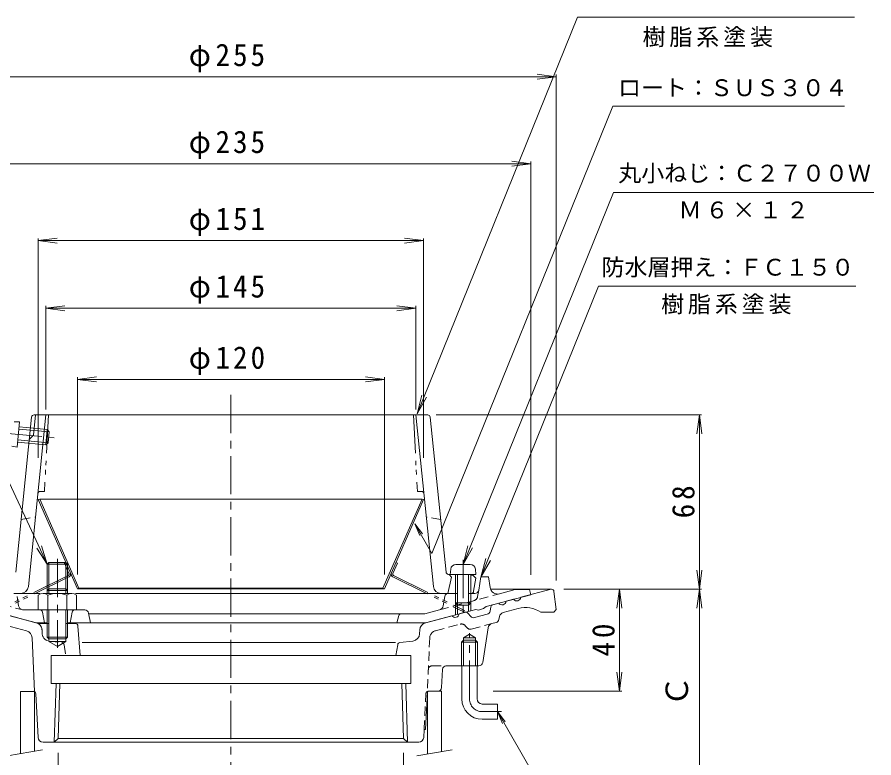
# Model space of a CAD drawing. Units: millimetres, scale not verified. Extents: x -289 to 224, y -346 to 371.
# Drawn here: x -111.3 to 224.5, y -104 to 186.4 of the extents above; entities that cross this region are included whole.
import ezdxf
from ezdxf.enums import TextEntityAlignment as Align

# ---------------------------------------------------------------- set-up
doc = ezdxf.new("R2010")
doc.units = ezdxf.units.MM
doc.header["$LTSCALE"] = 3
for name, pattern in [('CHAIN1', [8, 5, -1, 1, -1]), ('DASHED1', [1.8, 1.2, -0.6]), ('DOUBLE_CHAIN1', [8.8, 5, -1, 0.6, -0.6, 0.6, -1])]:
    doc.linetypes.add(name, pattern=pattern)
for name, color, linetype, lineweight in [('0-0_通り芯', 3, 'Continuous', 9), ('0-1_躯体', 2, 'Continuous', 9), ('0-2_仕上', 6, 'Continuous', 9), ('0-3_建具', 4, 'Continuous', 9), ('0-4_その他', 7, 'Continuous', 9), ('0-5_寸法', 7, 'Continuous', 9), ('0-6_ハッチ', 2, 'Continuous', 9), ('0-A', 4, 'Continuous', 9)]:
    doc.layers.add(name, color=color, linetype=linetype, lineweight=lineweight)
doc.styles.add('ＭＳ ゴシック', font='')
doc.styles.get('ＭＳ ゴシック').set_extended_font_data('MS Gothic')

msp = doc.modelspace()

# ---------------------------------------------------------------- linework, layer by layer
at = {"layer": '0-0_通り芯', "linetype": 'CHAIN1'}
for p, q in [((-27.537, 38.34), (-27.537, -127.452)), ((65.963, -80.876), (65.963, -55.056)), ((70.963, -85.876), (78.535, -85.876))]:
    msp.add_line(p, q, dxfattribs=at)
at = {"layer": '0-0_通り芯'}
for p, q in [((98.081, -37.876), (74.338, -37.876)), ((97.963, -37.876), (86.108, -41.053)), ((99.073, -38.752), (99.963, -45.876)), ((75.114, -43.999), (77.415, -43.382)), ((83.21, -41.83), (80.312, -42.606)), ((61.96, -47.524), (64.26, -46.907)), ((74.393, -44.764), (74.03, -46.537)), ((79.134, -47.063), (85.105, -45.463)), ((98.963, -46.876), (93.963, -46.876)), ((99.963, -45.876), (98.963, -46.876)), ((-103.793, -51.071), (-114.135, -48.3)), ((48.72, -51.071), (59.062, -48.3)), ((65.268, -47.21), (66.468, -48.563)), ((72.949, -47.685), (67.978, -49.017)), ((77.453, -49.761), (77.692, -48.594)), ((-107.662, -54.175), (-117.384, -51.57)), ((-98.86, -51.376), (-103.06, -51.376)), ((-88.465, -51.376), (-92.213, -51.376)), ((-87.468, -52.302), (-86.611, -63.876)), ((71.16, -66.605), (73.264, -52.977)), ((76.372, -50.909), (74.723, -51.35)), ((-105.442, -56.943), (-104.532, -77.986)), ((46.434, -55.33), (46.499, -53.839)), ((63.603, -56.876), (65.963, -55.514)), ((63.603, -67.876), (63.603, -56.876)), ((63.603, -56.876), (68.323, -56.876)), ((68.323, -56.876), (65.963, -55.514)), ((68.323, -67.876), (68.323, -56.876)), ((-98.86, -58.376), (-98.86, -57.376)), ((-98.86, -58.376), (-92.213, -58.376)), ((-98.86, -58.376), (-95.537, -60.295)), ((-92.213, -58.376), (-95.537, -60.295)), ((-92.213, -58.376), (-92.213, -57.376)), ((37.003, -58.78), (-85.801, -58.78)), ((37.84, -59.616), (37.13, -63.876)), ((43.793, -58.179), (38.708, -58.787)), ((62.788, -58.676), (69.138, -58.676)), ((62.788, -67.876), (62.788, -58.676)), ((68.323, -57.876), (69.138, -58.676)), ((69.138, -67.876), (69.138, -58.676)), ((-98.037, -63.876), (-98.037, -74.876)), ((-98.037, -63.876), (42.963, -63.876)), ((42.963, -63.876), (42.963, -74.876)), ((55.392, -69.301), (55.035, -76.451)), ((56.89, -67.876), (69.677, -67.876)), ((62.963, -80.876), (62.963, -67.876)), ((68.963, -80.876), (68.963, -67.876)), ((-98.037, -74.876), (42.963, -74.876)), ((-96.752, -97.876), (-96.033, -74.876)), ((41.678, -97.876), (40.96, -74.876)), ((-103.132, -95.976), (-103.989, -78.826)), ((49.459, -77.986), (48.714, -92.876)), ((53.537, -77.876), (49.915, -77.876)), ((70.963, -82.876), (76.963, -82.876)), ((76.963, -82.876), (76.963, -88.876)), ((70.963, -88.876), (76.963, -88.876)), ((48.058, -95.976), (48.213, -92.876)), ((48.213, -92.876), (48.714, -92.876)), ((-95.225, -96.35), (40.152, -96.35)), ((-101.134, -97.876), (46.061, -97.876))]:
    msp.add_line(p, q, dxfattribs=at)
at = {"layer": '0-0_通り芯', "linetype": 'DASHED1'}
for p, q in [((52.589, -54.175), (62.311, -51.57)), ((65.115, -53.066), (64.325, -52.175)), ((66.625, -53.52), (74.723, -51.35)), ((-101.508, -55.33), (-101.572, -53.839)), ((50.368, -56.943), (49.459, -77.986)), ((-98.867, -58.179), (-93.781, -58.787)), ((-92.913, -59.616), (-92.203, -63.876)), ((51.332, -67.876), (56.89, -67.876)), ((48.213, -92.876), (48.916, -78.826))]:
    msp.add_line(p, q, dxfattribs=at)
at = {"layer": '0-0_通り芯'}
for points in [[(62.788, -58.676), (63.603, -57.876), (68.323, -57.876)], [(-96.752, -97.876), (-95.225, -96.35), (-94.554, -74.876)], [(41.678, -97.876), (40.152, -96.35), (39.481, -74.876)]]:
    msp.add_lwpolyline(points, dxfattribs=at)
for centre, radius, start, end in [((98.081, -38.876), 1, 7.12427, 90), ((78.701, -42.39), 1.625, 217.62109, 352.37941), ((84.497, -40.838), 1.625, 217.6203, 352.38071), ((64.519, -47.873), 1, 41.56502, 104.99977), ((72.56, -46.236), 1.5, 285.00009, 348.4351), ((75.372, -44.965), 1, 104.99922, 168.43358), ((87.952, -56.088), 11, 56.8705, 104.99969), ((60.349, -47.308), 1.625, 217.61926, 352.37941), ((67.59, -47.568), 1.5, 221.56442, 285.00009), ((75.984, -49.46), 1.5, 284.99872, 348.43372), ((79.651, -48.995), 2, 104.9995, 168.43379), ((-104.569, -53.969), 3, 59.78954, 75.00024), ((-88.465, -52.376), 1, 4.23788, 90), ((49.496, -53.969), 3, 104.99976, 177.5246), ((75.241, -53.282), 2, 104.99924, 171.22116), ((-108.439, -57.073), 3, 2.4754, 75.00102), ((43.437, -55.2), 3, 276.82027, 357.52458), ((38.827, -59.78), 1, 96.82062, 170.53838), ((69.677, -66.376), 1.5, 270, 351.22128), ((56.89, -69.376), 1.5, 90, 177.13713), ((53.537, -76.376), 1.5, 270, 357.13713), ((-104.988, -78.876), 1, 2.86252, 90), ((70.963, -80.876), 8, 180, 270), ((70.963, -80.876), 2, 180, 270), ((-101.134, -95.876), 2, 182.86198, 270), ((46.061, -95.876), 2, 270, 357.13802)]:
    msp.add_arc(centre, radius, start, end, dxfattribs=at)
at = {"layer": '0-0_通り芯', "linetype": 'DASHED1'}
for centre, radius, start, end in [((-104.569, -53.969), 3, 2.4754, 59.78954), ((62.828, -53.502), 2, 41.56493, 105.00024), ((66.237, -52.071), 1.5, 221.56349, 284.99872), ((-98.51, -55.2), 3, 182.47542, 263.17973), ((53.366, -57.073), 3, 104.99898, 177.5246), ((-93.9, -59.78), 1, 9.46162, 83.17938), ((51.332, -69.376), 1.5, 90, 177.5246), ((49.915, -78.876), 1, 90, 177.13748)]:
    msp.add_arc(centre, radius, start, end, dxfattribs=at)
at = {"layer": '0-0_通り芯', "linetype": 'CHAIN1'}
msp.add_arc((70.963, -80.876), 5, 180, 270, dxfattribs=at)
at = {"layer": '0-1_躯体', "color": 4, "linetype": 'CHAIN1'}
msp.add_line((-95.536, -26.02), (-95.536, -60.876), dxfattribs=at)
at = {"layer": '0-1_躯体', "color": 4}
for p, q in [((-99.536, -39.52), (-99.536, -28.053)), ((-98.86, -39.52), (-98.86, -27.376)), ((-92.213, -39.52), (-92.213, -27.376)), ((-91.537, -39.52), (-91.537, -28.053)), ((-103.037, -40.242), (-103.037, -46.02)), ((-101.16, -39.52), (-89.913, -39.52)), ((-99.284, -40.242), (-99.284, -46.02)), ((-91.789, -40.242), (-91.789, -46.02)), ((-88.036, -40.242), (-88.036, -46.02)), ((-99.536, -46.02), (-99.536, -56.7)), ((-98.86, -46.02), (-98.86, -57.376)), ((-92.213, -46.02), (-92.213, -57.376)), ((-91.537, -46.02), (-91.537, -56.7))]:
    msp.add_line(p, q, dxfattribs=at)
at = {"layer": '0-1_躯体'}
for p, q in [((69.589, -38.266), (70.463, -33.02)), ((70.463, -33.02), (73.463, -33.02)), ((74.014, -37.162), (73.463, -33.02)), ((61.333, -39.52), (57.738, -39.52)), ((68.11, -39.52), (65.593, -39.52)), ((72.463, -44.709), (89.963, -40.02)), ((77.764, -39.665), (83.904, -38.02)), ((83.904, -38.02), (89.463, -38.02)), ((89.963, -40.02), (89.463, -38.02)), ((-111.331, -40.778), (-110.745, -44.366)), ((56.258, -40.778), (55.672, -44.366)), ((60.463, -43.214), (60.463, -47.924)), ((66.463, -43.214), (66.463, -46.317)), ((-103.984, -51.02), (-123.537, -45.781)), ((-84.766, -46.02), (-109.121, -46.02)), ((-101.376, -46.824), (-100.536, -51.02)), ((-89.697, -46.824), (-90.537, -51.02)), ((54.215, -45.975), (48.45, -47.52)), ((48.911, -51.02), (68.463, -45.781)), ((61.333, -44.084), (61.333, -47.691)), ((65.593, -44.084), (65.593, -46.55)), ((68.463, -45.781), (69.463, -46.03)), ((69.463, -46.03), (71.463, -45.495)), ((72.463, -44.709), (71.463, -45.495)), ((-83.295, -47.226), (-82.537, -51.02)), ((-83.236, -47.52), (48.45, -47.52)), ((38.256, -48.245), (37.463, -51.02)), ((-99.536, -51.02), (-103.984, -51.02)), ((-91.537, -51.02), (48.911, -51.02))]:
    msp.add_line(p, q, dxfattribs=at)
at = {"layer": '0-1_躯体', "linetype": 'DASHED1'}
for p, q in [((-132.837, -39.665), (-109.121, -46.02)), ((54.215, -45.975), (77.764, -39.665)), ((69.175, -40.753), (69.589, -38.266))]:
    msp.add_line(p, q, dxfattribs=at)
at = {"layer": '0-1_躯体', "color": 4}
for points in [[(-91.537, -28.053), (-99.536, -28.053), (-98.86, -27.376), (-92.213, -27.376)], [(-91.537, -56.7), (-99.536, -56.7), (-98.86, -57.376), (-92.213, -57.376)]]:
    msp.add_lwpolyline(points, close=True, dxfattribs=at)
at = {"layer": '0-1_躯体', "color": 4, "linetype": 'DOUBLE_CHAIN1'}
msp.add_lwpolyline([(-91.537, -38.406), (-99.536, -38.406), (-98.86, -37.729), (-92.213, -37.729)], close=True, dxfattribs=at)
at = {"layer": '0-1_躯体', "color": 4}
for centre, radius, start, end in [((-101.16, -42.32), 2.8, 47.92557, 132.07463), ((-95.536, -49.609), 10.089, 68.19786, 111.80214), ((-89.913, -42.32), 2.8, 47.92572, 132.07428)]:
    msp.add_arc(centre, radius, start, end, dxfattribs=at)
at = {"layer": '0-1_躯体'}
for centre, radius, start, end in [((57.738, -41.02), 1.5, 90, 170.72017), ((68.11, -38.02), 1.5, 270, 350.54048), ((76.987, -36.767), 3, 187.56569, 285.00009), ((-108.771, -44.043), 2, 189.27843, 254.99948), ((-102.356, -47.02), 1, 11.30974, 90), ((-88.717, -47.02), 1, 90, 168.69026), ((-84.766, -47.52), 1.5, 11.31021, 90), ((53.698, -44.043), 2, 285.00052, 350.72157), ((39.218, -48.52), 1, 90, 164.05402)]:
    msp.add_arc(centre, radius, start, end, dxfattribs=at)
at = {"layer": '0-1_躯体', "linetype": 'DASHED1'}
msp.add_arc((67.202, -40.425), 2, 285.00002, 350.54161, dxfattribs=at)
at = {"layer": '0-2_仕上'}
for p, q in [((-106.896, -36.824), (-100.037, 30.48)), ((-104.873, 22.48), (-104.057, 30.48)), ((-104.662, 30.48), (49.589, 30.48)), ((51.823, -36.824), (44.963, 30.48)), ((-105.657, 29.582), (-111.846, -31.154)), ((50.584, 29.582), (56.773, -31.154)), ((-104.873, 22.48), (-106.533, 20.98)), ((58.963, -33.107), (57.463, -39.52)), ((60.46, -32.171), (57.725, -32.052)), ((58.963, -33.107), (57.963, -32.062)), ((67.463, -32.476), (66.463, -32.432)), ((68.463, -33.52), (67.463, -32.476)), ((67.603, -38.684), (68.463, -33.52)), ((-102.381, -39.52), (-112.638, -39.52)), ((57.565, -39.52), (-88.465, -39.52))]:
    msp.add_line(p, q, dxfattribs=at)
at = {"layer": '0-2_仕上', "linetype": 'DOUBLE_CHAIN1'}
for p, q in [((-99.037, 30.48), (-100.609, 0.48)), ((43.963, 30.48), (45.536, 0.48)), ((-102.191, 0.48), (-100.609, 0.48)), ((47.118, 0.48), (45.536, 0.48))]:
    msp.add_line(p, q, dxfattribs=at)
at = {"layer": '0-2_仕上', "linetype": 'DASHED1'}
for p, q in [((-109.744, -10.52), (-104.113, -9.52)), ((54.67, -10.52), (49.04, -9.52))]:
    msp.add_line(p, q, dxfattribs=at)
at = {"layer": '0-2_仕上'}
for centre, radius, start, end in [((-104.662, 29.48), 1, 90, 174.18137), ((49.589, 29.48), 1, 5.81873, 90), ((57.768, -31.053), 1, 185.81873, 267.51088), ((-109.88, -36.52), 3, 270, 354.18134), ((54.807, -36.52), 3, 185.81866, 270), ((66.616, -38.52), 1, 270, 350.53932)]:
    msp.add_arc(centre, radius, start, end, dxfattribs=at)
at = {"layer": '0-2_仕上', "linetype": 'DOUBLE_CHAIN1'}
for centre, start, end in [((-102.191, -0.52), 90, 174.18137), ((47.118, -0.52), 5.81863, 90)]:
    msp.add_arc(centre, 1, start, end, dxfattribs=at)
at = {"layer": '0-3_建具'}
for p, q in [((-110.037, -77.986), (-110.037, -102.337)), ((-104.537, -77.986), (-110.037, -77.986)), ((-104.537, -77.986), (-104.537, -101.367)), ((49.463, -77.986), (49.463, -102.513))]:
    msp.add_line(p, q, dxfattribs=at)
at = {"layer": '0-3_建具', "color": 7}
for p, q in [((-115.15, -103.239), (-101.363, -100.808)), ((45.35, -103.239), (59.137, -100.808))]:
    msp.add_line(p, q, dxfattribs=at)
at = {"layer": '0-3_建具'}
msp.add_lwpolyline([(53.537, -77.876), (54.963, -77.876), (54.963, -101.544)], dxfattribs=at)
at = {"layer": '0-4_その他'}
for p, q in [((-155.037, 163.002), (99.963, 163.002)), ((99.963, 163.002), (92.528, 163.981)), ((99.963, 163.002), (92.528, 162.023)), ((99.963, 163.902), (99.963, -34.474)), ((-145.037, 128.913), (89.963, 128.913)), ((89.963, 128.913), (82.528, 129.892)), ((89.963, 128.913), (82.528, 127.934)), ((89.963, 129.813), (89.963, -32.303)), ((-103.037, 98.763), (-95.601, 99.742)), ((-103.037, 99.663), (-103.037, 13.673)), ((-103.037, 98.763), (47.963, 98.763)), ((-103.037, 98.763), (-95.601, 97.784)), ((47.963, 98.763), (40.528, 99.742)), ((47.963, 98.763), (40.528, 97.784)), ((47.963, 99.663), (47.963, 13.673)), ((-100.037, 72.273), (-92.601, 73.252)), ((-100.037, 73.173), (-100.037, 32.538)), ((-100.037, 72.273), (44.963, 72.273)), ((-100.037, 72.273), (-92.601, 71.294)), ((44.963, 72.273), (37.528, 73.252)), ((44.963, 72.273), (37.528, 71.294)), ((44.963, 73.173), (44.963, 32.538)), ((-87.687, 44.358), (-80.251, 45.337)), ((-87.687, 45.258), (-87.687, -32.156)), ((-87.687, 44.358), (32.613, 44.358)), ((-87.687, 44.358), (-80.251, 43.379)), ((32.613, 44.358), (25.178, 45.337)), ((32.613, 44.358), (25.178, 43.379)), ((32.613, 45.258), (32.613, -32.156)), ((156.958, 30.48), (52.975, 30.48)), ((156.058, 30.48), (155.079, 23.044)), ((156.058, -37.876), (156.058, 30.48)), ((156.058, 30.48), (157.036, 23.044)), ((156.058, -37.876), (155.079, -30.441)), ((156.058, -37.876), (157.036, -30.441)), ((156.958, -37.876), (102.889, -37.876)), ((125.652, -37.876), (107.698, -37.876)), ((124.752, -37.876), (123.773, -45.312)), ((124.752, -77.876), (124.752, -37.876)), ((124.752, -37.876), (125.731, -45.312)), ((156.058, -37.876), (155.079, -45.312)), ((156.058, -117.876), (156.058, -37.876)), ((156.058, -37.876), (157.036, -45.312)), ((124.752, -77.876), (123.773, -70.44)), ((124.752, -77.876), (125.731, -70.44)), ((125.652, -77.876), (75.258, -77.876)), ((-95.225, -163.206), (-95.225, -102.071)), ((40.152, -163.206), (40.152, -102.071))]:
    msp.add_line(p, q, dxfattribs=at)
at = {"layer": '0-5_寸法'}
for p, q in [((45.463, 30.876), (108.294, 186.388)), ((108.294, 186.388), (216.833, 186.388)), ((63.463, -28.184), (122.375, 117.627)), ((122.375, 117.627), (224.456, 117.627)), ((-99.536, -28.053), (-160.905, 103.552)), ((70.463, -33.124), (116.532, 80.901)), ((116.532, 80.901), (217.441, 80.901)), ((45.463, 30.876), (47.341, 38.137)), ((45.463, 30.876), (49.157, 37.404)), ((44.532, -12.23), (47.575, -16.197)), ((44.532, -12.23), (46.445, -16.85)), ((44.532, -12.23), (51.26, -23.884)), ((-99.536, -28.053), (-103.566, -21.727)), ((-99.536, -28.053), (-101.792, -20.9)), ((63.463, -28.184), (65.341, -20.923)), ((63.463, -28.184), (67.157, -21.656)), ((70.463, -33.124), (72.341, -25.863)), ((70.463, -33.124), (74.157, -26.596)), ((76.963, -85.876), (106.151, -136.431)), ((76.963, -85.876), (80.007, -89.843)), ((76.963, -85.876), (78.877, -90.496))]:
    msp.add_line(p, q, dxfattribs=at)
msp.add_lwpolyline([(51.26, -23.884), (122.131, 151.527), (212.968, 151.527)], dxfattribs=at)
at = {"layer": '0-6_ハッチ'}
for p, q in [((-102.487, -2.52), (-103.037, -2.761)), ((-103.037, -2.761), (-87.687, -37.761)), ((-102.487, -2.52), (-87.137, -37.52)), ((47.414, -2.52), (-102.487, -2.52)), ((47.963, -2.761), (32.613, -37.761)), ((47.414, -2.52), (47.963, -2.761)), ((-87.137, -37.52), (-87.687, -37.761))]:
    msp.add_line(p, q, dxfattribs=at)
at = {"layer": '0-6_ハッチ', "linetype": 'DOUBLE_CHAIN1'}
for p, q in [((-92.773, -27.657), (-92.223, -27.416)), ((-90.995, -31.711), (-92.773, -27.657)), ((35.922, -31.711), (37.7, -27.657)), ((37.7, -27.657), (37.15, -27.416)), ((-91.278, -32.49), (-119.052, -46.223)), ((36.205, -32.49), (63.979, -46.223))]:
    msp.add_line(p, q, dxfattribs=at)
at = {"layer": '0-6_ハッチ'}
for points in [[(47.414, -2.52), (32.064, -37.52), (-87.137, -37.52)], [(32.064, -37.52), (32.613, -37.761), (-87.687, -37.761)]]:
    msp.add_lwpolyline(points, dxfattribs=at)
at = {"layer": '0-6_ハッチ', "linetype": 'DOUBLE_CHAIN1'}
for points in [[(-91.013, -33.028), (-118.787, -46.761), (-119.052, -46.223)], [(35.939, -33.028), (63.713, -46.761), (63.979, -46.223)]]:
    msp.add_lwpolyline(points, dxfattribs=at)
for centre, radius, start, end in [((-91.544, -31.952), 0.6, 296.30949, 23.6795), ((-91.544, -31.952), 1.2, 296.30949, 23.6795), ((36.471, -31.952), 1.2, 156.3205, 243.69051), ((36.471, -31.952), 0.6, 156.3205, 243.69051)]:
    msp.add_arc(centre, radius, start, end, dxfattribs=at)
at = {"layer": '0-A', "linetype": 'DOUBLE_CHAIN1'}
for p, q in [((-112.48, 27.756), (-110.398, 27.749)), ((-111.302, 17.79), (-110.398, 27.749)), ((-110.657, 24.891), (-98.706, 23.806)), ((-110.579, 25.758), (-99.494, 24.751)), ((-100.037, 18.775), (-99.494, 24.751)), ((-98.706, 23.806), (-99.494, 24.751)), ((-99.092, 19.563), (-98.706, 23.806)), ((-116.552, 23.288), (-95.915, 21.414)), ((-111.043, 20.649), (-99.092, 19.563)), ((-113.351, 18.159), (-111.302, 17.79)), ((-111.121, 19.782), (-100.037, 18.775)), ((-99.092, 19.563), (-100.037, 18.775))]:
    msp.add_line(p, q, dxfattribs=at)
at = {"layer": '0-A', "linetype": 'CHAIN1'}
msp.add_line((63.463, -26.399), (63.463, -47.12), dxfattribs=at)
at = {"layer": '0-A'}
for p, q in [((58.645, -30.01), (58.463, -32.084)), ((66.29, -28.184), (60.637, -28.184)), ((68.282, -30.01), (68.463, -32.084)), ((68.463, -32.084), (58.463, -32.084)), ((60.463, -32.084), (60.463, -43.214)), ((61.333, -32.084), (61.333, -44.084)), ((65.593, -32.084), (65.593, -44.084)), ((66.463, -32.084), (66.463, -43.214)), ((61.333, -44.084), (60.463, -43.214)), ((66.463, -43.214), (60.463, -43.214)), ((65.593, -44.084), (66.463, -43.214)), ((65.593, -44.084), (61.333, -44.084))]:
    msp.add_line(p, q, dxfattribs=at)
for centre, start, end in [((60.637, -30.184), 90, 174.99998), ((66.29, -30.184), 5.00002, 90)]:
    msp.add_arc(centre, 2, start, end, dxfattribs=at)

# ---------------------------------------------------------------- texts
at = {"layer": '0-4_その他', "color": 2, "style": 'ＭＳ ゴシック'}
msp.add_text('Ｃ', height=8.798, rotation=90, dxfattribs=at).set_placement((154.258, -83.876), align=Align.BOTTOM_LEFT)
at = {"layer": '0-4_その他', "color": 2, "char_height": 8.798, "attachment_point": 7, "style": 'ＭＳ ゴシック'}
for s, insert in [('\\T1.21;\\W0.95;φ255', (-44.037, 164.802)), ('\\T1.21;\\W0.95;φ235', (-44.037, 130.713)), ('\\T1.21;\\W0.95;φ151', (-44.037, 100.563)), ('\\T1.21;\\W0.95;φ145', (-44.037, 74.073)), ('\\T1.21;\\W0.95;φ120', (-44.037, 46.158))]:
    msp.add_mtext(s, dxfattribs=dict(at, insert=insert))
at = {"layer": '0-4_その他', "color": 2, "char_height": 8.798, "attachment_point": 7, "rotation": 90, "style": 'ＭＳ ゴシック'}
for s, insert in [('\\T1.27;\\W0.95;68', (154.258, -10.073)), ('\\T1.27;\\W0.95;40', (122.952, -64.251))]:
    msp.add_mtext(s, dxfattribs=dict(at, insert=insert))
at = {"layer": '0-5_寸法', "style": 'ＭＳ ゴシック'}
for s, p in [('ロート：ＳＵＳ３０４', (124.211, 153.435)), ('丸小ねじ：Ｃ２７００Ｗ', (124.295, 119.949)), ('防水層押え：ＦＣ１５０', (117.728, 83.072))]:
    msp.add_text(s, height=6.598, dxfattribs=at).set_placement(p, align=Align.BOTTOM_LEFT)
at = {"layer": '0-5_寸法', "char_height": 6.598, "attachment_point": 7, "style": 'ＭＳ ゴシック'}
for s, insert in [('\\T1.17;樹脂系塗装', (133.8, 174.577)), ('\\T1.17;Ｍ６×１２', (147.916, 107.396)), ('\\T1.17;樹脂系塗装', (141.068, 69.858))]:
    msp.add_mtext(s, dxfattribs=dict(at, insert=insert))

doc.saveas('drawing.dxf')
